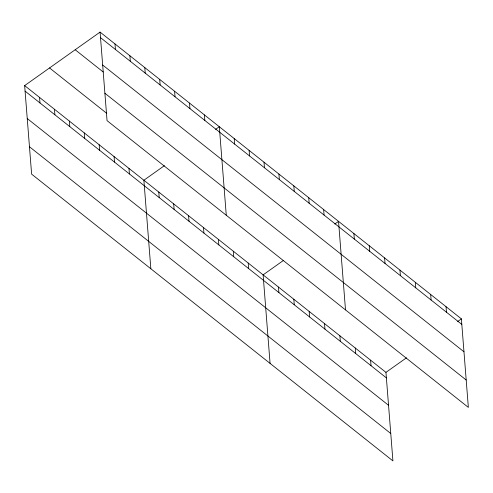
<?xml version="1.0" encoding="UTF-8"?>
<svg xmlns="http://www.w3.org/2000/svg" width="493" height="493" viewBox="0 0 493 493"><rect width="100%" height="100%" fill="white"/><g stroke="black" fill="none" stroke-linecap="round" stroke-linejoin="round"><path stroke-width="0.74" d="M24.65 85.603L385.951 372.363L392.921 460.9L31.62 174.14L24.65 85.603L100.079 32.1L461.38 318.86L468.35 407.397L107.049 120.637L100.079 32.1M164.416 165.666L143.882 180.235L150.846 268.771M215.577 129.382L219.311 126.732L226.275 215.268M283.648 260.298L263.108 274.866L270.078 363.396M334.802 224.013L338.537 221.363L345.507 309.9M385.951 372.363L406.491 357.795M457.646 321.51L461.38 318.86M100.517 37.647L461.818 324.406M102.673 65.033L463.975 351.792M75.189 49.756L103.21 71.996M104.892 93.251L466.193 380.011M49.54 67.948L106.771 113.372M25.088 91.143L386.389 377.903M27.244 118.536L388.546 405.295M29.463 146.754L390.764 433.507M446.029 306.677L446.461 312.217M430.672 294.487L431.11 300.027M415.316 282.298L415.753 287.844M399.959 270.115L400.396 275.655M384.608 257.925L385.039 263.465M369.251 245.736L369.688 251.282M370.6 360.173L371.032 365.72M353.894 233.553L354.331 239.093M355.243 347.99L355.681 353.53M339.887 335.801L340.324 341.341M323.636 209.537L324.074 215.077M324.53 323.611L324.967 329.158M308.729 197.705L309.166 203.252M309.179 311.428L309.61 316.968M293.828 185.879L294.266 191.42M293.822 299.239L294.259 304.779M278.927 174.047L279.358 179.594M278.465 287.049L278.902 292.596M264.02 162.222L264.458 167.762M249.119 150.39L249.55 155.936M248.207 263.034L248.645 268.58M234.212 138.564L234.65 144.104M233.3 251.208L233.737 256.748M218.399 239.376L218.837 244.922M204.404 114.906L204.841 120.446M203.492 227.55L203.929 233.09M189.503 103.074L189.941 108.62M188.591 215.718L189.029 221.265M174.596 91.248L175.033 96.788M173.69 203.892L174.121 209.433M159.695 79.416L160.133 84.962M158.783 192.06L159.221 197.607M144.788 67.59L145.225 73.13M129.887 55.758L130.325 61.305M128.975 168.403L129.412 173.949M114.986 43.932L115.417 49.473M114.074 156.577L114.512 162.117M99.167 144.745L99.604 150.291M84.266 132.919L84.704 138.459M69.359 121.087L69.796 126.633M54.458 109.261L54.896 114.801M39.551 97.429L39.988 102.975"/></g></svg>
